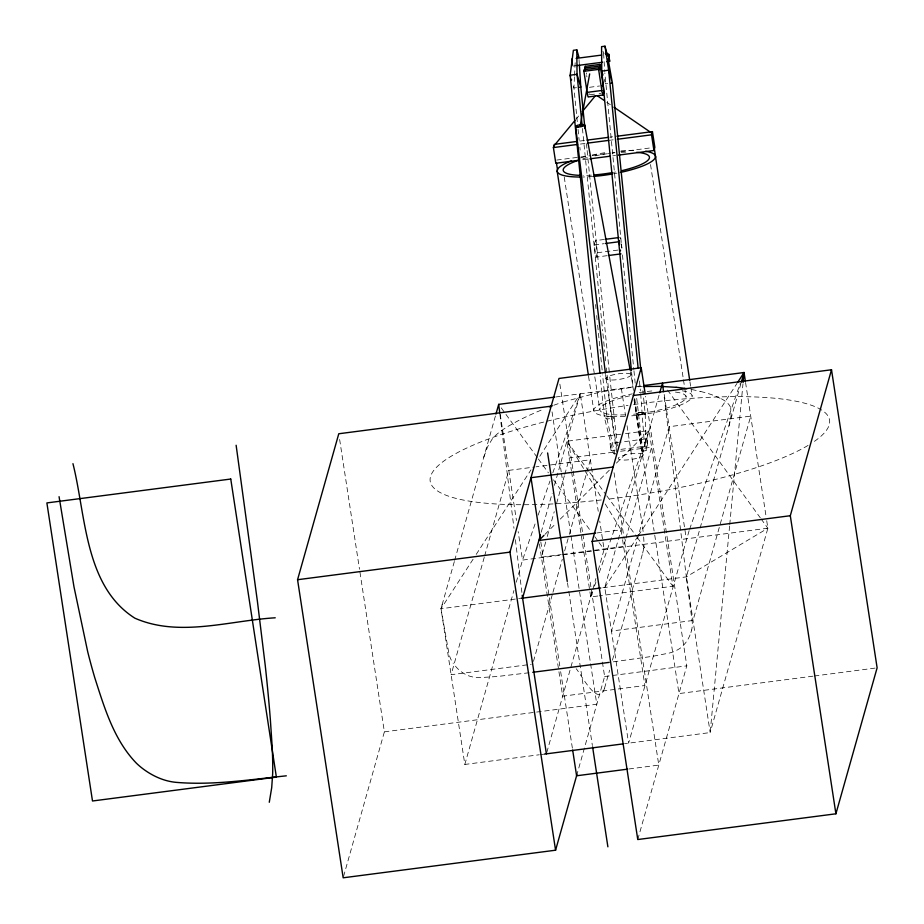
<?xml version="1.0" encoding="UTF-8"?>
<svg xmlns="http://www.w3.org/2000/svg" width="924" height="924" viewBox="0 0 924 924"><rect width="100%" height="100%" fill="white"/><g stroke="black" fill="none" stroke-linecap="round" stroke-linejoin="round"><path stroke-width="0.69" stroke-dasharray="4.62 3.46" d="M574.462 76.831L573.919 87.999L577.789 126.623M574.532 75.445L575.213 61.481M729.602 526.01L710.175 732.57L624.589 743.693M729.741 524.578L742.965 383.991M643.705 548.625L642.654 553.141M691.626 629.983L690.921 632.594M607.149 255.671L596.096 257.115L594.224 244.964L595.437 240.61L603.742 239.524M596.096 257.115L597.308 252.749L595.437 240.61M442.215 604.492L441.025 608.743L464.83 764.448L539.258 754.769M620.27 237.641L620.57 238.889M729.001 425.779L731.103 415.65L730.734 408.108M343.566 876.426L384.384 731.843L359.725 570.674M454.342 561.549L441.002 608.731L449.064 654.365A31.069 30.122 15.8 0 0 451.836 661.145L453.338 663.455M454.643 560.406L495.969 414.056M484.234 557.357L451.108 674.716L531.254 664.31M484.626 555.982L508.789 470.374L534.557 467.024M464.83 764.448L513.94 590.471M516.285 582.189L522.522 560.094L535.77 521.933M541.198 532.212L552.206 493.208M554.423 485.343L580.272 393.797L598.244 511.284M545.691 541.995L541.406 557.149L561.249 554.573M547.251 536.474L554.25 511.665M556.583 503.395L564.368 475.825M564.76 474.439L569.427 457.9L616.192 451.824M533.46 661.365L552.564 593.705M552.945 592.33L562.3 559.193M564.645 550.9L568.93 535.712M569.323 534.338L590.367 459.782L535.989 466.839M546.8 752.471L595.911 578.493M598.255 570.212L604.1 549.503L599.745 521.021M689.131 530.653L628.597 743.173L604.77 587.468L659.343 394.167M625.548 539.581L623.596 546.477L592.423 550.531M625.941 538.207L651.616 447.228L617.613 451.64M638.727 534.407L611.445 631.057L693.023 620.466L750.715 416.112L669.138 426.715L639.119 533.033M576.599 775.779L604.619 676.518L582.79 533.899M604.562 688.103L609.632 670.143M612.439 660.163L642.446 553.903M604.504 688.276C598.371 708.281 581.011 674.277 576.218 668.745M740.921 383.564L686.347 576.865L710.175 732.57L767.867 528.228L766.342 518.295M637.768 839.535L686.809 665.846L645.564 396.292M483.795 457.218L487.549 446.893L492.169 439.085A187.214 41.799 -8.7 0 1 507.669 426.576L517.879 420.894A264.553 59.055 -8.7 0 1 529.417 415.269L534.418 413.016A193.925 43.289 -8.7 0 1 543.739 409.124M686.671 575.698L686.336 576.876L602.182 587.814M646.904 438.727L647.805 445.876L646.95 438.75L620.016 442.215M538.138 515.118L549.976 481.034M552.818 472.857L580.272 393.797L538.022 458.997M689.604 529.279L740.251 383.425M597.793 596.015L590.702 596.939L592.607 591.533M594.502 586.116L595.922 582.062M599.249 572.591L649.075 430.549L622.141 434.049M618.595 442.4L610.036 443.566L610.96 450.623L615.257 450.103M611.041 450.646L610.14 443.532M473.088 559.228L441.002 608.731L519.715 598.509M476.207 554.4L530.977 469.866M604.77 587.468L637.629 536.74M638.415 535.539L736.994 383.391M575.883 119.346L578.643 116.02M544.987 534.372L556.202 523.18M560.291 519.103L610.29 469.23M616.412 463.12L649.075 430.549L672.891 586.266L599.214 595.83M761.122 518.942L767.867 528.228L686.347 576.865L663.871 394.513M563.166 401.998L600.254 392.019L632.628 387.248M613.305 661.838L652.575 656.329L669.438 653.025A31.543 30.584 15.8 0 0 680.434 648.047A32.213 31.243 15.8 0 0 690.817 632.57M602.933 51.305L604.053 53.569M634.234 398.96L641.36 450.127L644.802 449.688L646.257 450.623L645.206 414.044L642.885 390.598M641.36 450.127L642.827 451.074L646.257 450.623M572.822 66.101L575.652 65.731M576.495 87.665L573.919 87.999L572.984 84.8M607.669 83.622L605.52 83.899L605.289 83.102M589.431 87.306L599.549 85.99M589.939 94.756L596.373 93.913M599.133 93.555L600.97 93.312M579.902 141.06L585.597 140.321M609.771 137.179L612.612 136.81M580.422 144.063L586.116 143.324M610.29 140.182L613.143 139.813M556.698 160.071L579.463 157.126M580.884 156.941L590.84 155.648M592.261 155.463L610.752 153.061M612.173 152.876L615.014 152.506M620.709 151.767L651.998 147.701M582.825 159.748L588.519 159.009M612.693 155.867L615.534 155.498M594.224 244.964L603.903 243.705M597.308 252.749L618.041 250.058M555.751 396.974L642.758 385.678M620.732 434.234L566.874 441.233L571.379 470.674M620.916 449.364L647.805 445.876M615.661 453.465L613.513 453.753L604.331 417.278L600.207 375.952M596.962 532.94L621.055 529.81L622.349 538.299M562.67 554.388L591.002 550.716M767.867 528.228L522.522 560.094L518.168 531.612M604.619 676.518L686.809 665.846M384.384 731.843L596.789 704.25L579.325 590.147M812.97 676.172L678.978 693.577L654.319 532.409M814.402 675.987L875.698 668.017M540.436 754.619L544.71 754.065M629.025 768.964L658.789 765.095L623.862 536.902M529.013 672.764L497.308 676.495L480.11 677.615A31.543 30.584 15.8 0 1 468.041 675.629A32.213 31.243 15.8 0 1 453.43 663.409M638.045 386.821L642.007 386.59M700.542 391.441L704.608 392.504A264.553 59.055 -8.7 0 1 713.732 395.449L721.367 398.81M606.791 102.275L610.36 104.712M588.934 471.402L566.874 441.233L601.489 497.817M589.778 472.557L605.89 494.606M606.745 495.761L636.428 536.37M637.271 537.537L672.891 586.266M667.521 390.078L760.279 517.787M501.224 407.877L537.479 457.796M538.322 458.951L548.44 472.88M553.499 479.845L590.609 530.93M594.825 536.729L598.198 541.372M599.041 542.538L604.1 549.503M605.255 503.973L621.055 529.81M604.111 79.094L605.058 82.294M614.968 454.689L607.022 418.999L602.61 374.867M630.468 371.656L631 374.497M616.724 451.882L611.203 416.389L606.363 367.937M745.553 382.432L766.135 516.909M689.951 381.831L690.609 386.105M690.829 387.537L692.134 396.096M650.531 164.553L683.252 378.436M683.471 379.868L686.093 396.974M664.194 394.444L686.289 538.831M686.648 578.978L692.295 622.776A31.069 30.122 15.8 0 1 691.672 629.995M621.378 244.202L621.967 248.002M586.29 72.927L586.497 74.243M586.694 75.56L586.902 76.888M631.08 374.751A12.682 2.83 -8.7 0 1 612.52 380.018A12.682 2.83 -8.7 0 1 612.023 375.132A12.682 2.83 -8.7 0 1 631.08 374.751L633.009 387.433M634.73 398.671L643.323 454.839A12.682 2.83 -8.7 0 1 624.566 460.06A12.682 2.83 -8.7 0 1 624.474 455.116A12.682 2.83 -8.7 0 1 643.323 454.839M634.026 399.769L654.1 530.988M621.367 388.473L625.617 416.216M627.073 425.721L642.064 523.758M605.994 378.47L616.747 448.671M614.044 472.73L623.654 535.481M622.568 539.72L644.871 685.516L562.681 696.188L539.293 543.312M564.252 177.165L599.815 409.586M588.542 376.253L593.774 410.475M559.875 384.153L572.972 469.715M573.192 471.148L582.57 532.478M571.598 472.083L590.702 596.939M552.044 411.873L561.214 471.771M561.434 473.204L570.813 534.534M571.032 535.955L579.105 588.727M567.486 582.825L568.583 589.962M568.803 591.383L592.376 745.506M540.806 541.88L559.794 665.961M560.66 671.667L572.453 748.683M500.207 414.298L516.458 520.466M339.639 439.466L359.505 569.253M642.515 526.911L643.243 532.467M642.827 451.074L636.555 397.008M617.359 445.899L609.47 373.977M499.919 414.356L513.975 528.332M515.384 539.731L522.06 593.866M605.566 374.474L606.086 378.771M639.408 380.965L640.401 390.944M640.679 393.797L644.802 449.688M621.24 242.515L604.827 72.892M621.378 243.901L621.794 248.036M622.476 254.932L633.818 369.415M633.956 370.801L635.192 383.217M631.554 371.875L633.39 390.413M586.44 143.659L586.994 149.168M587.133 150.554L609.332 372.603M582.443 128.471L602.656 330.873M602.945 333.726L604.793 352.252M605.22 356.525L605.647 360.81M578.054 129.383L579.163 140.413M579.856 147.309L580.133 150.069M595.576 304.527L595.98 308.674M596.673 315.569L597.089 319.704M597.643 325.225L602.471 373.492M643.67 536.902L643.913 541.314A24.498 2.414 82.6 0 1 643.936 542.169L643.959 543.104A32.906 3.246 82.6 0 1 643.693 548.59M579.025 59.598L579.29 63.721M603.615 53.627L604.746 71.518M633.598 404.55A201.998 45.091 -8.7 0 1 812.623 442.561M808.084 445.414A201.998 45.091 -8.7 0 1 606.837 499.318M601.351 499.953A201.998 45.091 -8.7 0 1 430.526 476.576A201.998 45.091 -8.7 0 1 628.054 405.347M682.201 390.817A49.723 11.1 -8.7 0 1 683.471 403.753A49.723 11.1 -8.7 0 1 629.302 416.043M624.878 416.343A49.723 11.1 -8.7 0 1 593.936 409.517A49.723 11.1 -8.7 0 1 632.293 393.878M639.235 392.631A49.723 11.1 -8.7 0 1 653.199 390.817M675.432 392.088A43.613 9.737 -8.7 0 1 679.348 403.28A43.613 9.737 -8.7 0 1 630.976 414.483M625.202 414.83A43.613 9.737 -8.7 0 1 599.919 408.87A43.613 9.737 -8.7 0 1 630.63 395.634M616.966 173.135A49.723 11.1 -8.7 0 1 613.513 173.781M592.654 176.496A49.723 11.1 -8.7 0 1 582.917 177.004M580.526 157.912A49.723 11.1 -8.7 0 1 587.826 156.006M592.238 155.013A49.723 11.1 -8.7 0 1 606.086 152.541M621.067 150.878A49.723 11.1 -8.7 0 1 635.596 150.462M615.65 171.98A43.613 9.737 -8.7 0 1 613.64 172.361M591.395 175.133A43.613 9.737 -8.7 0 1 583.136 175.398M582.825 158.882A43.613 9.737 -8.7 0 1 588.207 157.415M594.952 155.879A43.613 9.737 -8.7 0 1 608.165 153.627M612.254 153.118A43.613 9.737 -8.7 0 1 614.275 152.899M621.205 152.321A43.613 9.737 -8.7 0 1 626.807 152.09M589.096 93.532A6.214 0.612 82.6 0 1 589.05 94.722M721.39 398.81A187.214 41.799 -8.7 0 1 730.803 408.096M691.637 389.535A193.925 43.289 -8.7 0 1 700.404 391.476M553.788 405.255A193.925 43.289 -8.7 0 1 563.051 401.986M642.515 412.323L635.654 413.213L638.334 414.934L645.206 414.044L642.515 412.323M611.203 416.389L604.331 417.278L607.022 418.999L613.883 418.11L611.203 416.389M642.815 412.289L635.955 413.178L638.634 414.899L645.506 413.998L642.815 412.289"/><path stroke-width="1.39" d="M743.092 382.559L744.039 372.522L644.19 385.493M580.157 125.791L589.674 73.885M269.277 802.275L271.702 787.687L272.649 774.012A119.265 11.746 82.6 0 0 272.73 766.978A128.863 12.693 82.6 0 0 272.638 759.563A123.054 12.116 82.6 0 0 272.118 745.911L270.351 719.565A228.078 22.465 82.6 0 0 269.392 707.876A214.022 21.079 82.6 0 0 265.257 665.58L257.415 601.42L236.128 445.252M619.577 244.768L619.426 240.644M576.957 774.474L555.578 850.207L343.174 877.8L297.563 579.718L338.773 433.76L551.178 406.167M578.563 160.302L555.809 163.259L553.407 147.563L554.296 144.387L577.061 141.43M599.999 64.426L603.233 85.516A6.214 0.612 82.6 0 1 603.73 92.954L603.153 94.999L588.438 96.916A6.214 0.612 82.6 0 1 587.11 92.388L583.887 71.31L584.349 69.658L599.075 67.741L599.653 69.774L599.999 64.426L585.285 66.343L585.008 69.739M495.969 414.056L498.694 404.389L554.504 397.135M603.153 94.999A6.214 0.612 82.6 0 1 601.824 90.471L598.602 69.392L599.075 67.741M555.578 850.207L509.967 552.136L559.008 378.447L641.198 367.764L645.125 393.439M618.387 155.128L653.938 150.508L651.536 134.823L652.436 131.635L616.886 136.255M546.407 753.845L522.58 598.14L540.413 534.973M653.938 150.508L654.839 147.332L652.436 131.635M633.367 395.495L831.508 369.762L877.119 667.833L835.908 813.801L637.768 839.535L592.157 541.452L641.198 367.764M659.736 392.781L662.462 383.113L663.513 391.661M741.314 382.19L744.039 372.522L745.333 381.011M835.908 813.801L790.297 515.719L831.508 369.762M608.673 54.181L609.621 61.319L608.824 54.308L605.867 54.539M737.779 382.178L744.039 372.522M553.857 145.98L574.971 120.455M582.316 111.585L595.171 96.05M543.959 535.389L538.854 540.482L595.541 533.125M607.565 56.017L605.001 46.2L601.57 46.65L601.767 71.102L631.415 370.455M605.763 53.349L607.056 53.188M609.193 662.381L532.767 672.291M577.569 57.011L578.851 56.849L576.807 49.861L573.377 50.312L570.166 75.202L599.919 373.1M576.149 58.397L601.628 55.082M577.061 65.546L602.54 62.231M606.791 61.689L609.621 61.319M584.823 67.995L599.537 66.078M583.887 71.31L598.602 69.392M579.498 87.283L580.792 87.11L579.383 65.096M611.099 83.172L612.393 83.01L640.967 371.286M602.309 85.632L603.233 85.516M587.11 92.388L601.824 90.471M602.818 93.081L603.73 92.954M587.017 140.136L608.35 137.364M553.407 147.563L577.581 144.433M587.537 143.139L608.87 140.367M617.405 139.258L651.536 134.823M589.939 158.824L609.852 156.237M605.128 239.351L618.953 237.549M605.289 243.52L619.115 241.73M608.535 255.498L620.974 253.881M613.178 467.024L530.988 477.696L540.147 537.595M297.563 579.718L509.967 552.136M592.157 541.452L790.297 515.719M520.882 598.359L600.762 587.987M544.71 754.065L623.169 743.878M627.615 769.149L576.599 775.779L572.672 750.103M275.237 617.798C229.198 620.558 179.302 637.641 134.869 618.179C84.407 586.197 85.967 515.211 72.95 463.663M286.325 775.825C249.769 779.648 212.901 785.469 176.08 782.351C164.819 781.311 154.216 776.726 145.022 770.293A69.161 67.071 15.8 0 1 136.475 763.282C113.941 740.043 104.424 707.807 94.779 677.731A660.464 640.494 15.8 0 1 87.699 651.743L73.989 586.856L59.067 496.673M643.3 386.532L660.383 386.359L676.068 387.329M597.274 95.75L604.411 100.635M613.929 107.161L651.986 133.229M601.998 71.899L601.767 71.102L608.639 70.212L612.393 83.01L608.073 58.859M602.24 72.696L602.945 75.098M570.639 76.808L570.166 75.202L577.038 74.313L580.792 87.11L584.927 128.482M571.344 79.198L571.575 80.007M584.638 71.021L584.349 69.658M572.441 65.107L571.898 58.951L572.395 60.487M584.684 125.017L630.203 370.235M654.388 148.926L655.67 157.311M655.474 156.537L689.731 380.411M620.397 250.081L620.512 250.843M585.285 66.343L585.481 67.66M556.467 163.063L557.542 170.062M557.126 170.917L588.322 374.821M547.62 452.968L567.267 581.404M592.596 746.939L607.888 846.823M605.001 46.2L608.639 70.212L638.138 368.133M498.694 404.389L499.745 412.936M522.233 595.287L522.58 598.14M575.629 126.576L605.393 373.042M582.155 125.629L577.038 74.313L576.807 49.861M645.541 151.27A49.723 11.1 -8.7 0 1 620.362 172.442M612.346 173.989A49.723 11.1 -8.7 0 1 593.774 176.403M579.891 177.027A49.723 11.1 -8.7 0 1 571.379 160.903M636.671 152.321A43.613 9.737 -8.7 0 1 621.552 170.721M612.624 172.545A43.613 9.737 -8.7 0 1 594.328 174.925M580.595 175.364A43.613 9.737 -8.7 0 1 577.916 160.441M676.206 387.283A193.925 43.289 -8.7 0 1 686.786 388.692M549.376 406.907A193.925 43.289 -8.7 0 1 552.298 405.809M230.757 479.036L46.881 502.922L92.492 800.993L276.38 777.107L230.757 479.036M577.962 127.027A4.608 1.028 -8.7 0 0 584.719 125.11A4.608 1.028 -8.7 0 0 577.789 125.248A4.608 1.028 -8.7 0 0 577.962 127.027"/></g></svg>
